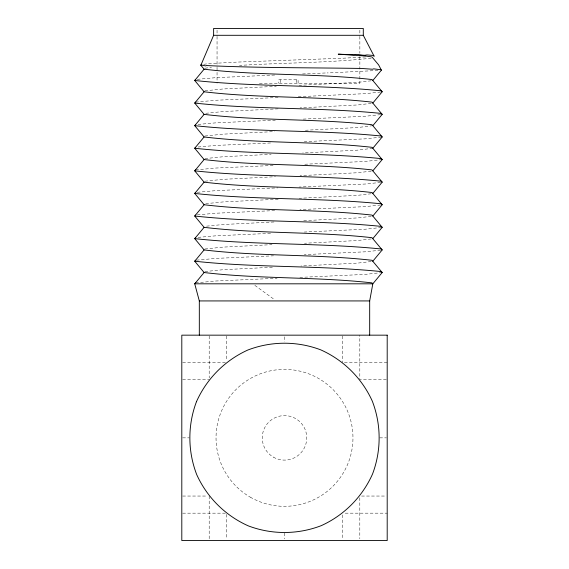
<?xml version="1.0" encoding="UTF-8"?>
<svg xmlns="http://www.w3.org/2000/svg" width="569" height="569" viewBox="0 0 569 569"><rect width="100%" height="100%" fill="white"/><g stroke="black" fill="none" stroke-linecap="round" stroke-linejoin="round"><path stroke-width="0.43" stroke-dasharray="2.85 2.13" d="M302.544 73.956L327.616 72.889M371.18 58.202C327.495 63.01 283.348 62.654 239.485 65.421M371.18 80.798L357.588 82.363L299.18 85.336M371.18 103.387L357.588 104.959L300.062 107.897M372.816 125.664L357.588 127.548L305.354 130.258M372.816 148.26L357.588 150.145L302.715 152.969M371.18 171.169L357.588 172.734L300.062 175.672M371.18 193.759L357.588 195.331L299.18 198.304M371.18 216.348L357.588 217.92L302.715 220.744M371.18 238.944L357.588 240.516L304.472 243.262M371.18 261.534L357.588 263.106L300.944 266.007M377.923 70.464L327.559 72.96M380.633 92.05L365.27 93.657L298.156 96.723M380.633 114.639L365.27 116.254L301.67 119.177M381.408 137.101L365.27 138.843L304.294 141.667M382.19 159.555L365.27 161.44L304.294 164.263M380.633 182.414L365.27 184.029L299.038 187.059M380.633 205.011L365.27 206.625L299.913 209.612M381.408 227.465L365.27 229.215L304.294 232.038M380.633 250.196L365.27 251.811L304.294 254.635M382.19 272.523L365.27 274.4L299.913 277.395M203.695 64.325L208.368 63.65L237.394 62.085L343.911 58.173L365.654 56.928M204.94 68.244L211.476 67.306M204.94 90.834L223.261 88.956L276.299 86.317M205.758 113.309L223.261 111.545L279.749 108.757M204.94 136.019L223.261 134.142L274.571 131.581M204.94 158.616L223.261 156.731L271.121 154.32M204.94 181.205L223.261 179.327L275.439 176.724M205.758 203.681L223.261 201.917L278.888 199.171M206.575 226.156L223.261 224.513L275.439 221.91M204.94 248.987L223.261 247.102L271.989 244.656M204.94 271.577L223.261 269.692L273.71 267.174M197.279 79.333L216.014 77.654L275.304 75.008M195.665 102.136L216.014 100.251L279.742 97.427M198.083 124.412L216.014 122.84L275.304 120.194M198.083 147.001L216.014 145.436L270.865 142.961M195.665 169.911L216.014 168.026L274.414 165.415M197.279 192.294L216.014 190.622L277.964 187.87M197.279 214.89L216.014 213.211L276.193 210.53M198.083 237.373L216.014 235.808L271.754 233.297M196.469 260.175L216.014 258.397L273.525 255.815M195.665 282.871L216.014 280.994L277.082 278.269M259.407 83.223L359.857 83.223L359.857 69.973M182.692 362.545L226.306 362.545M344.401 362.545L387.197 362.545M182.692 379.665L209.193 379.665M386.308 379.665L359.807 379.665L359.807 335.162M182.642 437.853L189.306 437.853M379.694 437.853L386.358 437.853M182.692 496.047L207.422 496.047M361.578 496.047L386.308 496.047M182.692 513.167L226.306 513.167L226.306 538.786M345.262 513.167L387.197 513.167M254.862 285.375L274.82 299.891M359.857 30.214L359.857 35.52M359.857 36.402L359.857 53.187M359.857 56.715L359.857 69.084M359.807 497.761L359.807 538.786M342.694 336.044L342.694 362.545M342.694 514.931L342.694 538.786M298.106 83.223L298.106 79.795L278.81 79.795L278.81 83.223M296.385 79.795L296.385 83.223M284.5 336.827L284.5 341.827M284.5 533.046L284.5 538.886M280.524 79.795L280.524 83.223M226.306 336.044L226.306 360.782M217.052 30.214L217.052 35.52M217.052 36.402L217.052 66.438M217.052 67.32L217.052 83.223M209.193 336.044L209.193 377.951M209.193 496.047L209.193 540.55M273.376 457.127A22.248 22.248 0 0 0 306.748 437.853A22.248 22.248 0 0 0 273.376 418.585A22.248 22.248 0 0 0 273.376 457.127M250.268 497.15A68.465 68.465 0 0 0 352.965 437.853A68.465 68.465 0 0 0 250.268 378.563A68.465 68.465 0 0 0 250.268 497.15"/><path stroke-width="0.85" d="M369.679 335.162L369.679 300.93L372.816 283.817L382.19 272.523L371.97 260.282C316.243 254.023 259.756 256.591 204.1 249.926L194.726 238.631L204.1 227.337C259.756 234.001 316.243 231.427 371.97 237.686L382.19 249.926L372.816 261.221M372.816 80.485L371.97 79.539C316.25 73.245 259.756 75.869 204.1 69.183L200.85 65.279L213.624 35.299L213.624 28.45L363.292 28.45L363.292 35.299L374.153 56.274L373.342 55.449L366.955 54.923C362.752 56.26 358.072 53.379 353.833 54.788L338.278 54.176L365.433 56.004L371.97 56.95L378.641 64.909L381.372 70.172L372.816 80.485L382.19 91.78L372.816 103.074L382.19 114.369L372.816 125.664L382.19 136.965L372.816 148.26L382.19 159.555L372.816 170.849L382.19 182.151L372.816 193.446L382.19 204.74L372.816 216.035L382.19 227.337L372.816 238.631M204.1 69.183L194.726 80.485L204.1 91.78C259.756 98.458 316.25 95.841 371.97 102.136L372.816 103.074M204.1 91.78L194.726 103.074L204.1 114.369C259.756 121.041 316.243 118.466 371.97 124.725L372.816 125.664M204.1 114.369L194.726 125.664L204.1 136.965C259.756 143.63 316.243 141.055 371.97 147.321L372.816 148.26M204.1 136.965L194.726 148.26L204.1 159.555C259.756 166.226 316.243 163.652 371.97 169.911L372.816 170.849M204.1 159.555L194.726 170.849L204.1 182.151C259.756 188.816 316.243 186.241 371.97 192.507L372.816 193.446M204.1 182.151L194.726 193.446L204.1 204.74C259.756 211.405 316.243 208.837 371.97 215.096L372.816 216.035M204.1 204.74L194.726 216.035L204.1 227.337M204.1 249.926L194.726 261.221L204.1 272.523C259.756 279.187 316.243 276.612 371.97 282.871L372.816 283.817L194.726 283.817L199.321 300.93L199.321 335.162M204.1 272.523L194.726 283.817L195.665 282.871M200.85 65.279L201.646 64.354M195.665 79.539L194.726 80.485C256.633 87.149 319.287 84.575 381.251 90.834L382.19 91.78M195.665 102.136L194.726 103.074C256.633 109.746 319.287 107.164 381.251 113.43L382.19 114.369M195.665 124.725L194.726 125.664C256.633 132.335 319.287 129.76 381.251 136.019L382.19 136.965M195.665 147.321L194.726 148.26C256.633 154.932 319.287 152.35 381.251 158.616L382.19 159.555M195.665 169.911L194.726 170.849C256.633 177.521 319.287 174.946 381.251 181.205L382.19 182.151M195.665 192.507L194.726 193.446C256.633 200.117 319.287 197.535 381.251 203.802L382.19 204.74M195.665 215.096L194.726 216.035C256.633 222.707 319.287 220.125 381.251 226.391L382.19 227.337M195.665 237.686L194.726 238.631C256.633 245.303 319.287 242.721 381.251 248.987L382.19 249.926M195.665 260.282L194.726 261.221C256.633 267.892 319.287 265.31 381.251 271.577L382.19 272.523M213.624 35.299L363.292 35.299M199.321 300.93L369.679 300.93M200.942 64.987L205.694 65.897L206.348 65.542C257.942 67.988 310.013 67.626 361.671 68.458L372.524 69.24L373.677 68.842L380.078 69.667L380.519 69.326L381.372 70.172M196.447 401.735C187.592 425.242 187.678 451.132 196.696 474.574C207.052 497.462 225.424 515.706 248.376 525.905C271.882 534.768 297.772 534.675 321.222 525.664C344.103 515.301 362.346 496.936 372.553 473.977C381.408 450.47 381.322 424.581 372.304 401.138C361.948 378.25 343.576 360.006 320.624 349.807C297.118 340.945 271.228 341.037 247.778 350.049C224.897 360.412 206.654 378.776 196.447 401.735M387.197 335.162L181.803 335.162L181.803 540.55L387.197 540.55L387.197 335.162"/></g></svg>
